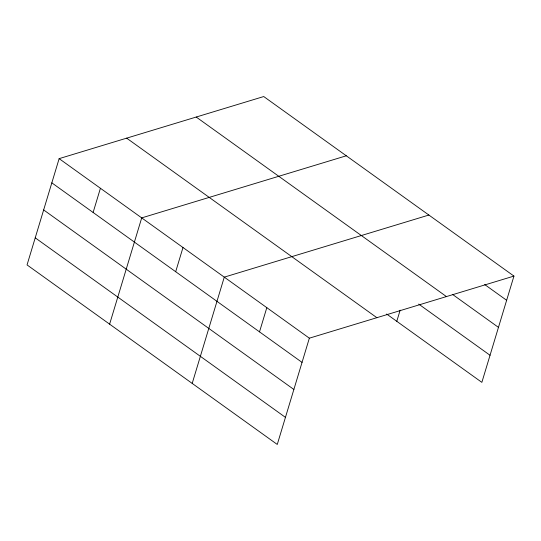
<?xml version="1.0" encoding="UTF-8"?>
<svg xmlns="http://www.w3.org/2000/svg" width="541" height="541" viewBox="0 0 541 541"><rect width="100%" height="100%" fill="white"/><g stroke="black" fill="none" stroke-linecap="round" stroke-linejoin="round"><path stroke-width="0.81" d="M513.95 276.086L263.731 96.548L59.138 158.641L27.05 264.914L277.269 444.452L309.351 338.179L513.95 276.086L481.862 382.359L386.639 314.03M93.113 212.471L100.423 188.268M109.62 324.16L141.708 217.888L346.301 155.794M175.683 271.717L182.993 247.514M192.197 383.407L224.278 277.141L428.878 215.041M259.511 331.863L266.814 307.66M396.79 321.313L400.157 310.162M484.689 284.539L506.64 300.289M452.499 294.392L498.464 327.373M196.214 117.039L446.433 296.576M418.687 304.076L490.045 355.275M126.655 138.151L376.867 317.689M59.138 158.641L309.351 338.179M51.828 182.844L302.047 362.382M43.652 209.928L293.871 389.466M35.226 237.83L285.445 417.368"/></g></svg>
